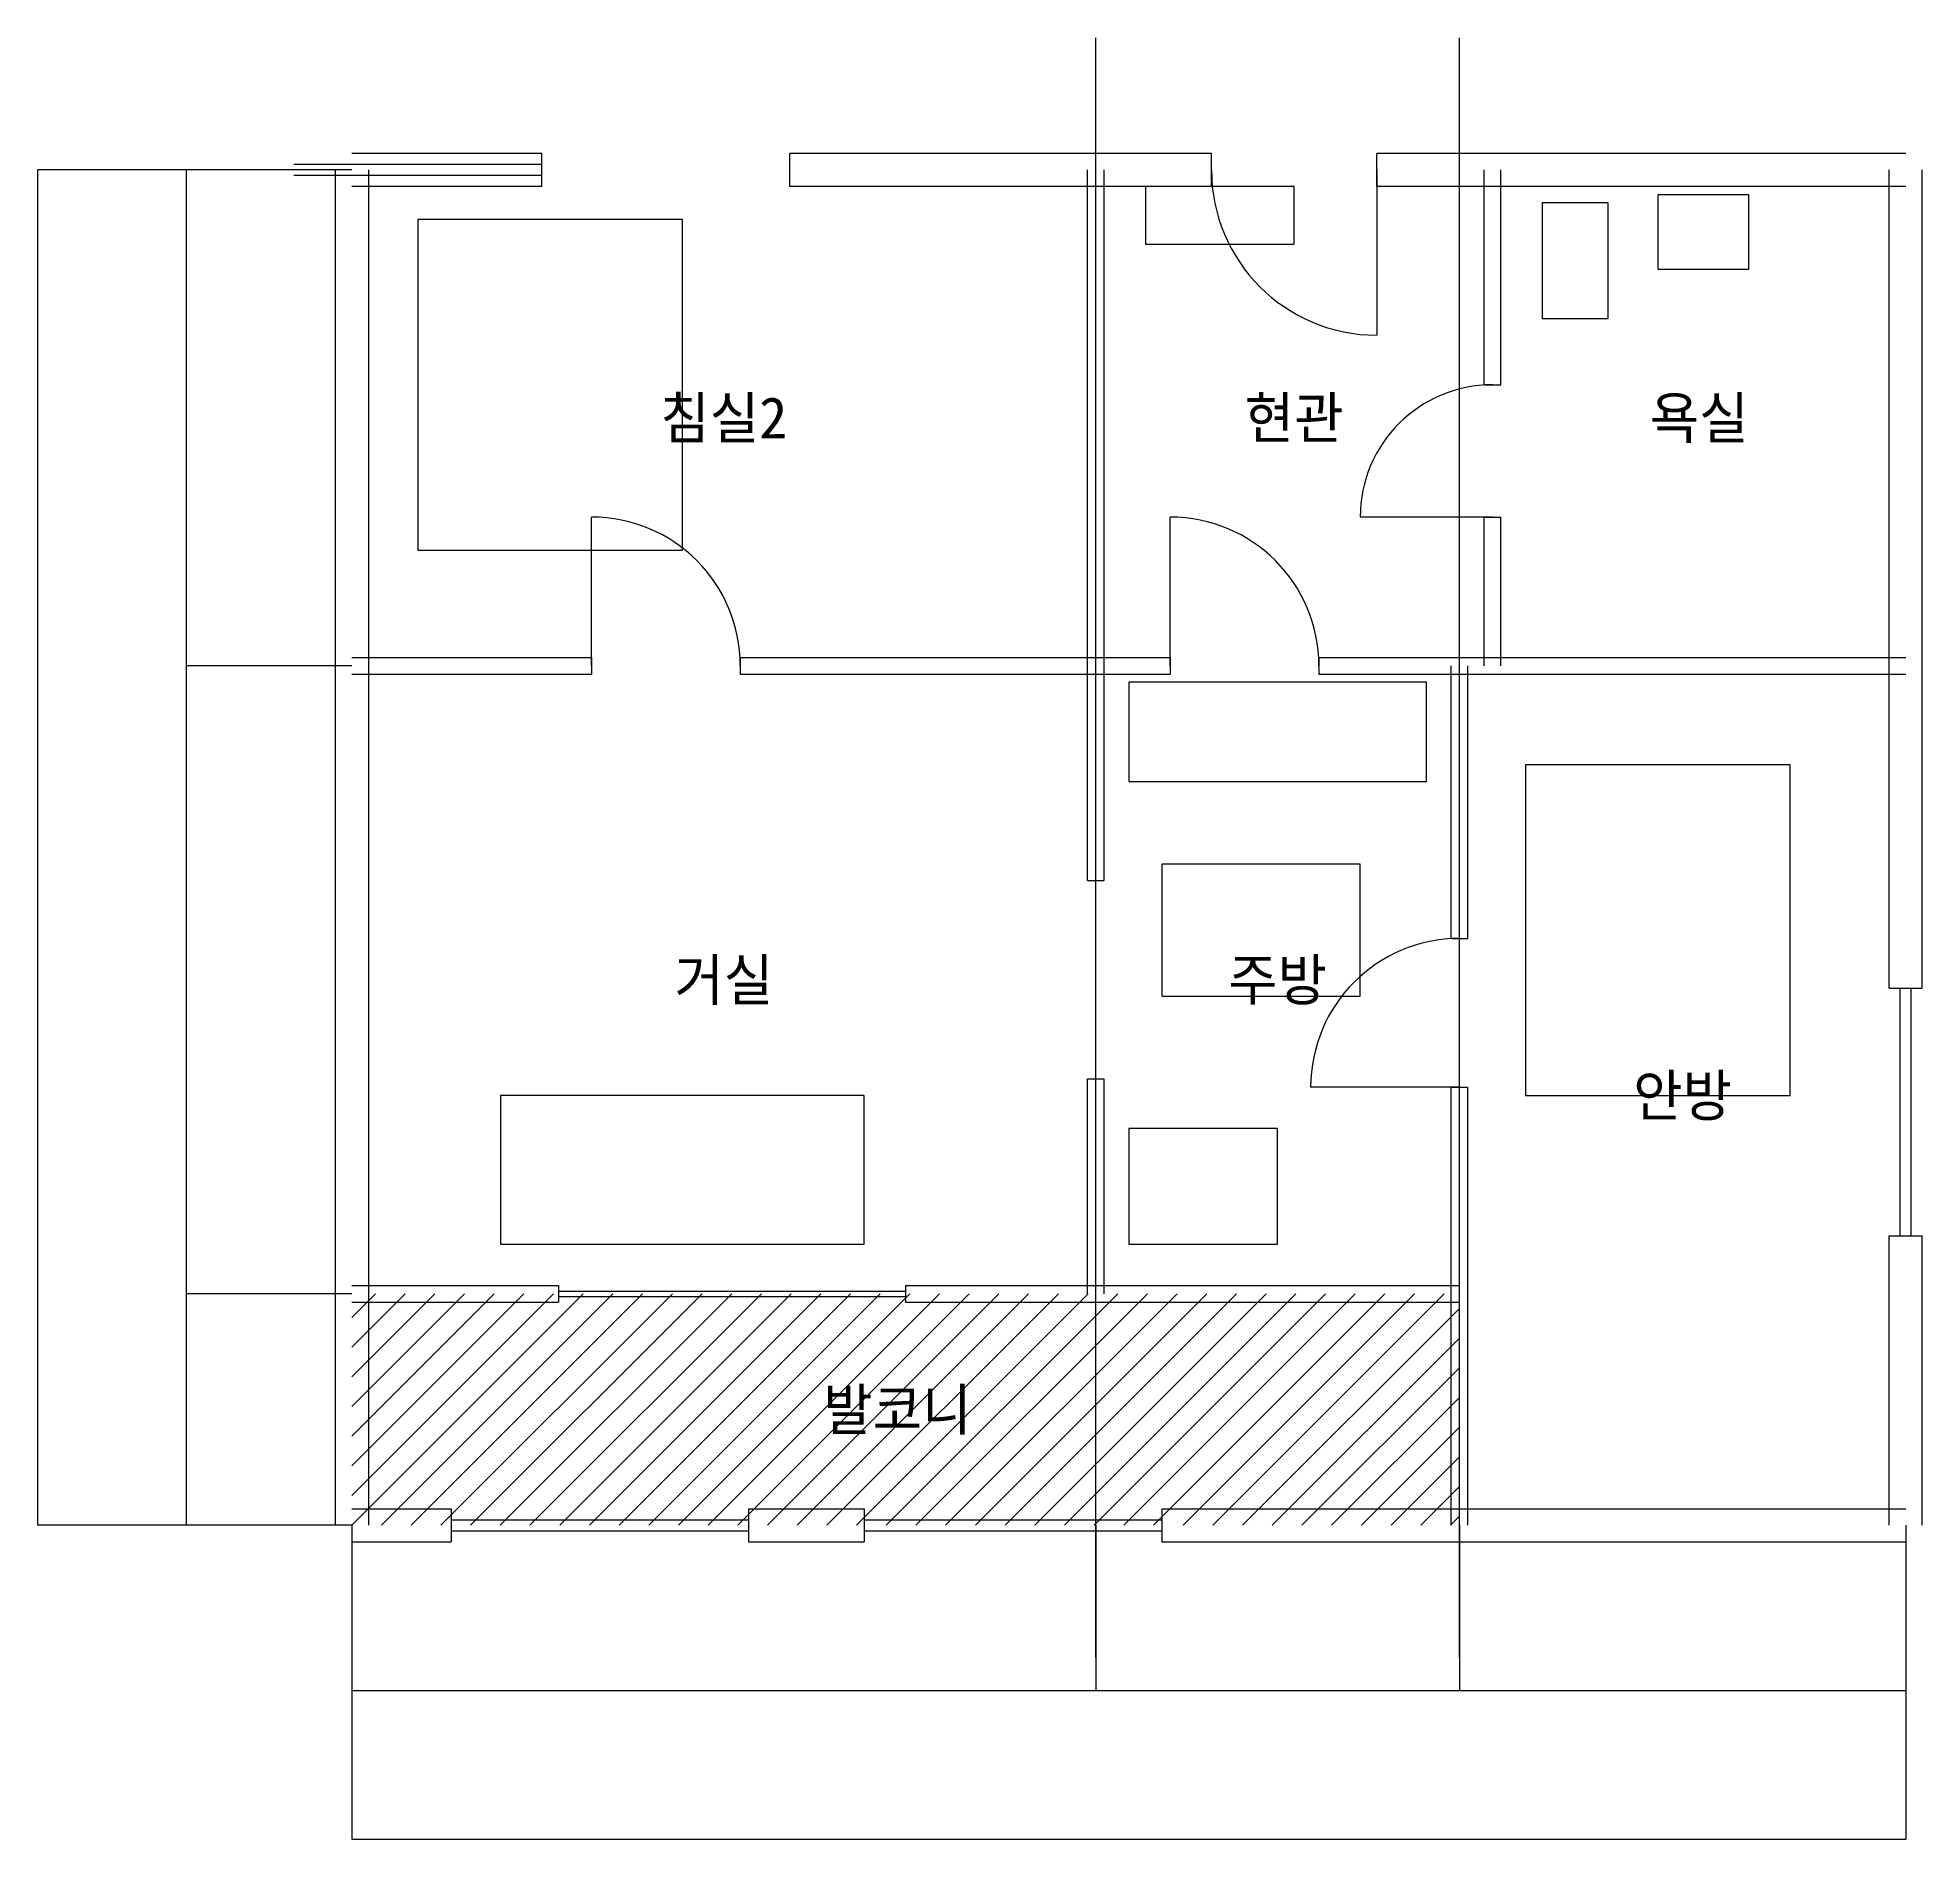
# Model space of a CAD drawing. Header units: millimetres. Extents: x -1800 to 9600, y -1800 to 9100.
import ezdxf
from ezdxf.enums import TextEntityAlignment as Align

# ---------------------------------------------------------------- set-up
doc = ezdxf.new("R2010")
doc.units = ezdxf.units.MM
doc.linetypes.add('CENTER', pattern=[5.08, 3.175, -0.635, 0.635, -0.635])
for name, color, linetype in [('A-DIMS', 1, 'Continuous'), ('A-DOOR', 3, 'Continuous'), ('A-FURN', 5, 'Continuous'), ('A-GRID', 8, 'Continuous'), ('A-TEXT', 2, 'Continuous'), ('A-WALL', 7, 'Continuous'), ('A-WALL-PATT', 8, 'Continuous'), ('A-WNDW', 4, 'Continuous')]:
    doc.layers.add(name, color=color, linetype=linetype)
doc.styles.add('OpenSansCondensed-Light', font='OpenSansCondensed-Light.ttf')
doc.dimstyles.new('EZDXF', dxfattribs={"dimtxt": 0.25, "dimasz": 0.175, "dimexe": 0.375, "dimexo": 0.125, "dimgap": 0.1, "dimtad": 1, "dimlfac": 100, "dimzin": 12, "dimdsep": 46, "dimtxsty": 'OpenSansCondensed-Light', "dimblk": 'ARCHTICK', "dimcen": 2.5, "dimazin": 3, "dimtfac": 0.5, "dimtmove": 2, "dimatfit": 3})

# ---------------------------------------------------------------- blocks, each defined once
blk = doc.blocks.new('WIN_1800')
at = {"layer": 'A-WNDW'}
for points in [[(0, 33), (1800, 33)], [(0, -33), (1800, -33)]]:
    blk.add_lwpolyline(points, dxfattribs=at)
blk = doc.blocks.new('WIN_1500')
at = {"layer": 'A-WNDW'}
for points in [[(0, 33), (1500, 33)], [(0, -33), (1500, -33)]]:
    blk.add_lwpolyline(points, dxfattribs=at)
blk = doc.blocks.new('DOOR_1000')
at = {"layer": 'A-DOOR'}
blk.add_lwpolyline([(0, 0), (0, 1000)], dxfattribs=at)
blk.add_arc((0, 0), 1000, 0, 90, dxfattribs=at)
blk = doc.blocks.new('WIN_2100')
at = {"layer": 'A-WNDW'}
for points in [[(0, 17), (2100, 17)], [(0, -17), (2100, -17)]]:
    blk.add_lwpolyline(points, dxfattribs=at)
blk = doc.blocks.new('DOOR_900')
at = {"layer": 'A-DOOR'}
blk.add_lwpolyline([(0, 0), (0, 900)], dxfattribs=at)
blk.add_arc((0, 0), 900, 0, 90, dxfattribs=at)
blk = doc.blocks.new('DOOR_800')
at = {"layer": 'A-DOOR'}
blk.add_lwpolyline([(0, 0), (0, 800)], dxfattribs=at)
blk.add_arc((0, 0), 800, 0, 90, dxfattribs=at)
blk = doc.blocks.new('BED_Q')
at = {"layer": 'A-FURN'}
blk.add_lwpolyline([(0, 0), (1600, 0), (1600, 2000), (0, 2000), (0, 0)], dxfattribs=at)
blk = doc.blocks.new('SOFA_3P')
at = {"layer": 'A-FURN'}
blk.add_lwpolyline([(0, 0), (2200, 0), (2200, 900), (0, 900), (0, 0)], dxfattribs=at)
blk = doc.blocks.new('TABLE_D4')
at = {"layer": 'A-FURN'}
blk.add_lwpolyline([(0, 0), (1200, 0), (1200, 800), (0, 800), (0, 0)], dxfattribs=at)
blk = doc.blocks.new('SINK_1800')
at = {"layer": 'A-FURN'}
blk.add_lwpolyline([(0, 0), (1800, 0), (1800, 600), (0, 600), (0, 0)], dxfattribs=at)
blk = doc.blocks.new('REFRIGERATOR')
at = {"layer": 'A-FURN'}
blk.add_lwpolyline([(0, 0), (900, 0), (900, 700), (0, 700), (0, 0)], dxfattribs=at)
blk = doc.blocks.new('TOILET')
at = {"layer": 'A-FURN'}
blk.add_lwpolyline([(0, 0), (400, 0), (400, 700), (0, 700), (0, 0)], dxfattribs=at)
blk = doc.blocks.new('BASIN')
at = {"layer": 'A-FURN'}
blk.add_lwpolyline([(0, 0), (550, 0), (550, 450), (0, 450), (0, 0)], dxfattribs=at)
blk = doc.blocks.new('SHOE_CABI')
at = {"layer": 'A-FURN'}
blk.add_lwpolyline([(0, 0), (900, 0), (900, 350), (0, 350), (0, 0)], dxfattribs=at)
blk = doc.blocks.new('_ARCHTICK')
at = {"color": 0, "linetype": 'BYBLOCK', "const_width": 0.15}
blk.add_lwpolyline([(-0.5, -0.5), (0.5, 0.5)], dxfattribs=at)

msp = doc.modelspace()

# ---------------------------------------------------------------- hatches: boundary and pattern name
at = {"layer": 'A-WALL-PATT'}
h = msp.add_hatch(dxfattribs=at)
h.set_pattern_fill('ANSI31', scale=40)
h.paths.add_polyline_path([(100, 100), (6800, 100), (6800, 1500), (100, 1500)])

# ---------------------------------------------------------------- linework, layer by layer
at = {"layer": 'A-GRID', "linetype": 'CENTER'}
for points in [[(4600, -700), (4600, 9100)], [(6800, -700), (6800, 9100)]]:
    msp.add_lwpolyline(points, dxfattribs=at)
at = {"layer": 'A-WALL'}
for points in [[(1250, 8400), (100, 8400)], [(1250, 8200), (1250, 8400)], [(5300, 8400), (2750, 8400)], [(2750, 8200), (2750, 8400)], [(5300, 8200), (5300, 8400)], [(9500, 8400), (6300, 8400)], [(6300, 8200), (6300, 8400)], [(0, 8300), (0, 100)], [(200, 8300), (200, 100)], [(4550, 5300), (4550, 8300)], [(4650, 5300), (4650, 8300)], [(6950, 7000), (6950, 8300)], [(7050, 7000), (7050, 8300)], [(9400, 3350), (9400, 8300)], [(9600, 3350), (9600, 8300)], [(1250, 8200), (100, 8200)], [(5300, 8200), (2750, 8200)], [(9500, 8200), (6300, 8200)], [(6950, 7000), (7050, 7000)], [(6950, 5300), (6950, 6200)], [(6950, 6200), (7050, 6200)], [(7050, 5300), (7050, 6200)], [(100, 5350), (1550, 5350)], [(100, 5250), (1550, 5250)], [(1550, 5350), (1550, 5250)], [(2450, 5350), (5050, 5350)], [(2450, 5350), (2450, 5250)], [(2450, 5250), (5050, 5250)], [(4550, 4000), (4550, 5300)], [(4650, 4000), (4650, 5300)], [(5050, 5350), (5050, 5250)], [(5950, 5350), (9500, 5350)], [(5950, 5350), (5950, 5250)], [(5950, 5250), (9500, 5250)], [(6750, 3650), (6750, 5300)], [(6850, 3650), (6850, 5300)], [(4550, 4000), (4650, 4000)], [(6750, 3650), (6850, 3650)], [(9400, 3350), (9600, 3350)], [(4550, 1500), (4550, 2800)], [(4550, 2800), (4650, 2800)], [(4650, 1500), (4650, 2800)], [(6750, 100), (6750, 2750)], [(6750, 2750), (6850, 2750)], [(6850, 100), (6850, 2750)], [(9400, 100), (9400, 1850)], [(9400, 1850), (9600, 1850)], [(9600, 100), (9600, 1850)], [(100, 1550), (1350, 1550)], [(1350, 1550), (1350, 1450)], [(3450, 1550), (6800, 1550)], [(3450, 1550), (3450, 1450)], [(100, 1450), (1350, 1450)], [(3450, 1450), (6800, 1450)], [(100, 200), (700, 200)], [(700, 200), (700, 0)], [(2500, 200), (3200, 200)], [(2500, 200), (2500, 0)], [(3200, 200), (3200, 0)], [(5000, 200), (9500, 200)], [(5000, 200), (5000, 0)], [(100, 0), (700, 0)], [(2500, 0), (3200, 0)], [(5000, 0), (9500, 0)]]:
    msp.add_lwpolyline(points, dxfattribs=at)

# ---------------------------------------------------------------- block references
at = {"layer": 'A-DOOR'}
for name, p, rotation in [('DOOR_1000', (6300, 8300), 180), ('DOOR_800', (7000, 6200), 90), ('DOOR_900', (6800, 2750), 90)]:
    msp.add_blockref(name, p, dxfattribs=dict(at, rotation=rotation))
for p in [(1550, 5300), (5050, 5300)]:
    msp.add_blockref('DOOR_900', p, dxfattribs=at)
at = {"layer": 'A-FURN'}
for name, p in [('SHOE_CABI', (4900, 7850)), ('TOILET', (7300, 7400)), ('BASIN', (8000, 7700)), ('BED_Q', (500, 6000)), ('SINK_1800', (4800, 4600)), ('BED_Q', (7200, 2700)), ('TABLE_D4', (5000, 3300)), ('SOFA_3P', (1000, 1800)), ('REFRIGERATOR', (4800, 1800))]:
    msp.add_blockref(name, p, dxfattribs=at)
at = {"layer": 'A-WNDW'}
for p, rotation in [((1250, 8300), 180), ((9500, 1850), 90)]:
    msp.add_blockref('WIN_1500', p, dxfattribs=dict(at, rotation=rotation))
for name, p in [('WIN_2100', (1350, 1500)), ('WIN_1800', (700, 100)), ('WIN_1800', (3200, 100))]:
    msp.add_blockref(name, p, dxfattribs=at)

# ---------------------------------------------------------------- texts
at = {"layer": 'A-TEXT'}
for s, p in [('침실2', (2350, 6800)), ('현관', (5800, 6800)), ('욕실', (8250, 6800)), ('거실', (2350, 3400)), ('주방', (5700, 3400)), ('안방', (8150, 2700)), ('발코니', (3400, 800))]:
    msp.add_text(s, height=250, dxfattribs=at).set_placement(p, align=Align.MIDDLE_CENTER)

# ---------------------------------------------------------------- dimensions: what is measured, and where the dimension line sits
at = {"layer": 'A-DIMS'}
for base, p1, p2 in [((-1800, 100), (100, 100), (100, 8300)), ((-900, 5300), (100, 5300), (100, 8300)), ((-900, 1500), (100, 1500), (100, 5300)), ((-900, 100), (100, 100), (100, 1500))]:
    msp.add_linear_dim(base=base, p1=p1, p2=p2, angle=90, dimstyle='EZDXF', dxfattribs=at).render()
for base, p1, p2 in [((100, -900), (100, 100), (4600, 100)), ((100, -1800), (100, 100), (9500, 100)), ((4600, -900), (4600, 100), (6800, 100)), ((6800, -900), (6800, 100), (9500, 100))]:
    msp.add_linear_dim(base=base, p1=p1, p2=p2, dimstyle='EZDXF', dxfattribs=at).render()

doc.saveas('drawing.dxf')
